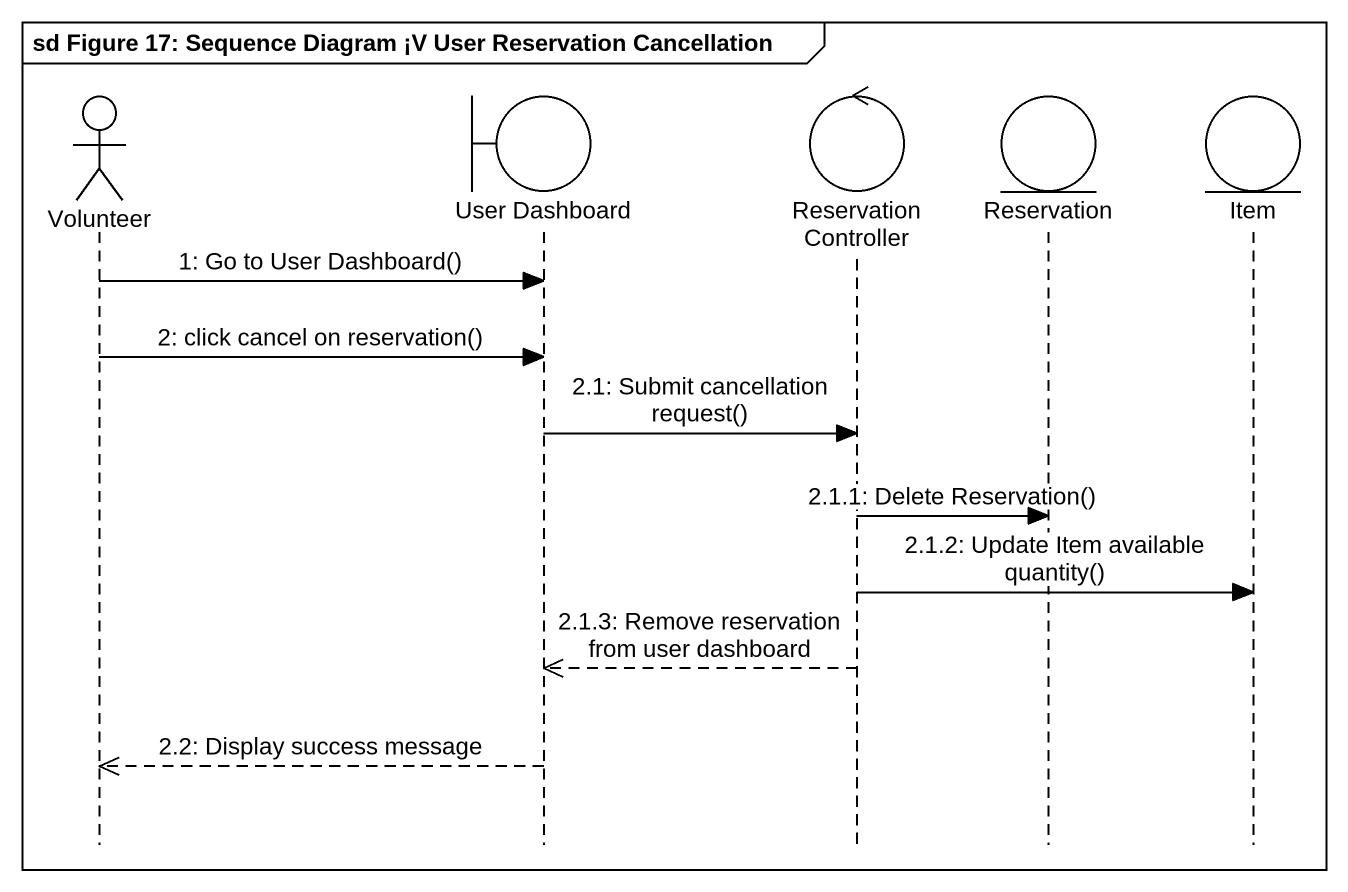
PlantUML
@startuml
mainframe sd Figure 17: Sequence Diagram ¡V User Reservation Cancellation
hide footbox
actor Volunteer
boundary "User Dashboard" as User_Dashboard
control "Reservation Controller" as Reservation_Controller
entity Reservation
entity Item

Volunteer -> User_Dashboard : 1: Go to User Dashboard()
Volunteer -> User_Dashboard : 2: click cancel on reservation()
User_Dashboard -> Reservation_Controller : 2.1: Submit cancellation request()
Reservation_Controller -> Reservation : 2.1.1: Delete Reservation()
Reservation_Controller -> Item : 2.1.2: Update Item available quantity()
Reservation_Controller -->> User_Dashboard : 2.1.3: Remove reservation from user dashboard
User_Dashboard -->> Volunteer : 2.2: Display success message
@enduml
